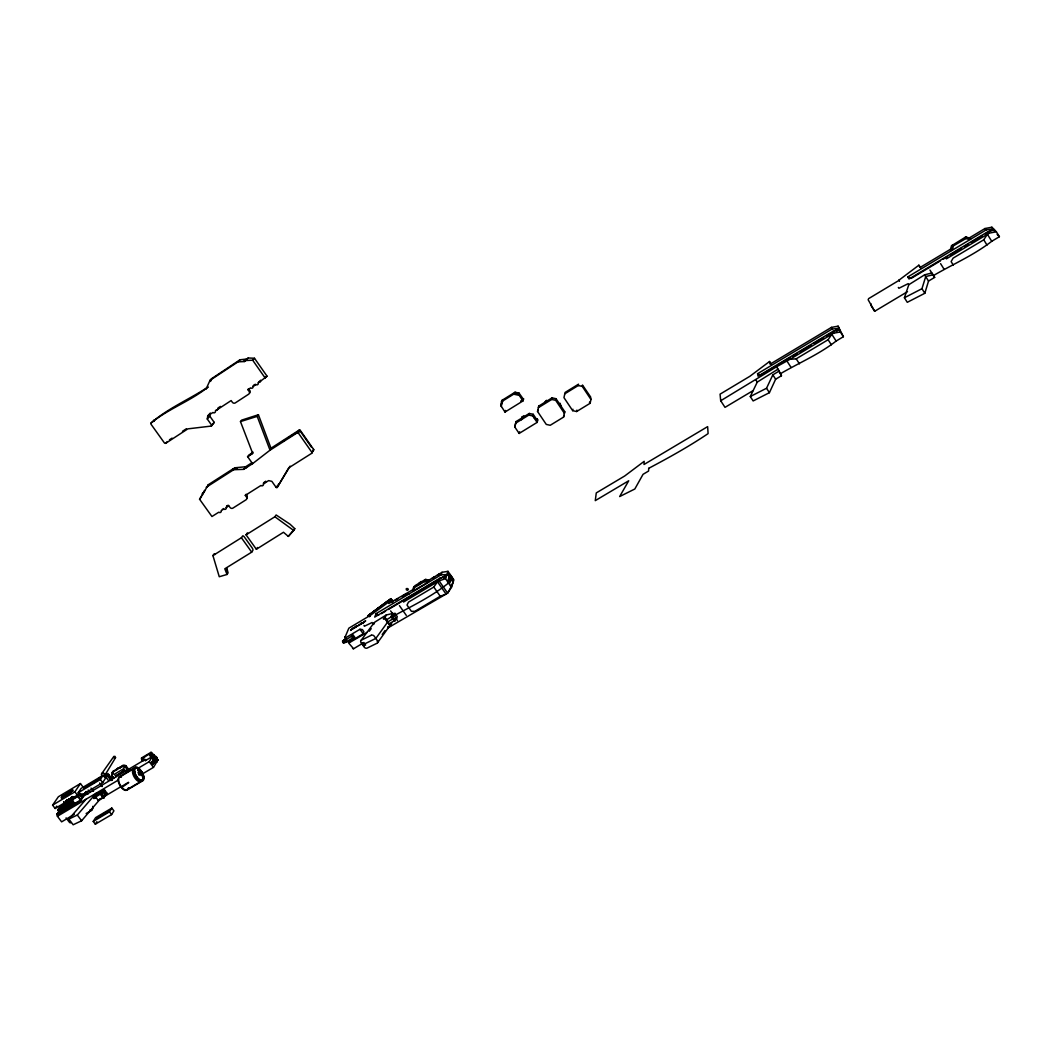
<?xml version="1.0" encoding="UTF-8"?>
<svg xmlns="http://www.w3.org/2000/svg" width="1052" height="1052" viewBox="0 0 1052 1052"><rect width="100%" height="100%" fill="white"/><g stroke="black" fill="none" stroke-linecap="round" stroke-linejoin="round"><path stroke-width="1.5" d="M58.057 814.051L58.662 813.577L57.886 812.723M120.638 767.395L119.796 767.408M123.202 769.577L123.255 770.616L124.136 770.051M123.097 769.933L124.136 769.919L122.939 770.064M125.214 766.408C121.874 764.567 126.727 765.58 125.622 765.764M448.98 581.611L448.573 581.177M155.88 756.861L154.249 755.165C151.712 755.56 154.828 757.269 153.605 755.152L153.158 755.757M149.726 754.021L149.936 754.836M388.977 600.889L389.924 601.639M150.988 754.521L151.212 755.178M449.046 580.98L448.98 580.796M70.773 802.268L69.577 804.767L70.168 806.082L71.878 805.214L71.299 803.886C69.274 802.965 69.669 806.989 71.549 805.569M71.536 805.727L70.971 804.399L69.932 804.399L61.2 809.632L62.068 810.776L63.62 810.461L61.476 809.698L66.657 806.608L67.328 807.489L66.5 808.515M151.041 423.009C168.583 408.636 190.714 401.075 208.165 386.926C189.426 399.365 168.123 408.11 151.041 423.009L150.896 424.048L164.546 443.129L165.624 443.365L187.848 428.861L211.373 426.06L214.227 422.391L209.821 416.184L210.308 413.041L207.77 415.842L207.27 419.012L211.702 425.245L211.373 426.06M113.682 778.086L111.801 775.574L112.432 772.194M112.498 774.496L112.959 771.379L122.926 765.422L126.332 766.237L129.159 770.025M104.621 813.288L103.569 814.024L104.608 813.235M123.755 766.303L123.899 765.356M125.819 766.79L125.964 765.843M363.729 622.14L362.743 622.968L363.847 622.363M590.961 399.471L590.593 396.933L582.492 385.045L582.243 386.386L590.961 399.471L590.106 403.297L576.654 411.516L572.683 410.661L563.964 397.643L565.095 392.449L578.508 384.19L578.245 385.532L564.793 393.816M590.106 403.297L590.33 401.903L589.396 402.285M871.003 303.818L870.793 305.119L874.672 311.287L907.508 291.654M358.061 625.585C357.562 626.611 357.246 625.953 357.22 626.019M140.363 772.733L138.982 771.05L139.614 771.944M202.181 495.466L204.759 490.35L199.564 499.227L211.952 516.519L218.79 512.192A1.565 1.447 34.5 0 0 221.17 510.68L223.826 509.01A1.565 1.447 34.5 0 0 226.206 507.485L228.849 505.815L230.007 507.432A2.157 1.999 34.2 0 0 232.952 508.09L245.984 499.832A2.17 1.999 34 0 0 246.457 497.004L245.3 495.387L260.975 485.459A1.578 1.473 33.8 0 0 263.394 483.92L268.602 480.619L271.85 481.343L276.203 487.51L277.123 487.523L288.787 467.824L311.668 453.333L313.68 449.493L300.254 430.334L299.176 430.097L271.889 447.652M313.496 450.545L313.68 449.493L311.668 453.333M345.043 636.71L344.859 637.67L348.843 628.189L370.659 615.157L390.121 600.981L389.385 601.665M576.654 411.516L576.917 410.109M345.621 641.799C343.189 639.498 341.229 643.377 344.385 642.312M572.683 410.661L572.959 409.254M344.675 641.141L343.36 642.562L342.781 641.904M344.911 642.404L343.373 640.458M343.767 643.035L342.952 640.878L344.688 640.484L344.28 639.918M343.715 642.259C341.795 638.682 342.715 644.915 344.017 642.088M345.293 642.141C341.861 643.785 346.2 638.222 342.742 641.786M344.254 640.786L345.516 642.049M342.452 640.997L343.136 641.851M343.294 640.55L343.439 641.667M342.755 641.615L342.755 640.826M412.713 591.185L414.896 585.727L425.218 579.56L429.387 580.06L427.888 582.335L412.713 591.185L413.909 586.529M413.489 590.935L414.12 587.766L424.482 581.572L425.994 579.297M522.279 399.168L523.607 398.708L522.976 400.93L504.999 412.055L500.699 405.375L501.896 400.417L515.072 392.212L519.017 393.067L523.449 399.339L520.687 401.049M501.265 406.519L502.369 401.193L513.678 394.171L515.072 392.212M502.08 403.6L502.922 399.615M534.311 418.117L537.848 419.59L537.112 422.404L519.149 433.437L514.783 426.994L516.085 421.576L529.261 413.449L533.206 414.304L537.546 420.747M516.085 421.576L514.783 426.994M538.795 406.059L538.374 407.676L551.695 399.458L555.666 400.312L564.385 413.318L564.74 411.687L556.035 398.721L552.09 397.866L538.795 406.059L537.546 411.477L546.264 424.416L550.222 425.284L563.556 417.118L563.898 415.474M521.555 419.748L522.16 416.881L523.843 415.842L523.515 417M563.556 417.118L564.74 411.687M560.953 406.046L560.085 403.258L559.835 404.376M62.384 796.285L63.751 795.115L62.476 796.14M150.423 755.389L150.857 756.059L153.671 754.376L149.226 761.661L137.93 768.381M555.666 400.312L556.035 398.721M551.695 399.458L552.09 397.866M546.29 401.443L546.567 400.325L544.581 402.495M536.993 419.932L537.296 418.762M537.546 411.477L537.98 409.846M537.112 422.404L532.759 415.935L533.206 414.304M515.585 423.22L528.814 415.08L529.261 413.449M950.403 249.745L951.534 245.76L964.921 237.476L966.117 236.989L970.943 238.633L964.921 237.476M951.284 249.166L952.468 244.971M951.074 250.573L952.192 246.576L965.881 238.567L966.814 237.791L966.117 236.989M952.192 250.297L953.375 246.089M58.254 813.88C60.043 813.117 57.321 811.316 60.319 810.816C61.779 811.237 60.043 813.735 60.28 811.789C53.81 818.154 63.107 805.398 68.012 804.399L66.697 806.358L67.565 807.502L68.38 806.292L68.84 806.91M519.149 433.437L519.635 431.754M354.261 627.807L353.656 627.978M521.831 418.038L522.16 416.881M104.74 775.495L115.536 757.664L114.984 756.362L113.787 756.533L101.781 773.562M904.418 297.755L921.96 288.695L925.721 276.531L933.032 274.782L931.77 272.994L924.577 274.848L908.797 284.711L904.418 297.755L907.271 302.318L924.826 293.284L928.535 281.055L934.649 277.399L929.942 270.048M74.179 804.412L73.311 805.201L74.797 804.32M74.311 803.873L74.85 803.399L73.982 804.188M522.976 400.93L519.228 395.368L519.017 393.067M363.19 633.791L363.874 631.66L362.375 629.556L359.981 629.267L352.315 633.83L355.523 638.34L363.19 633.791L359.981 629.267M387.583 628.11L447.652 593.144L451.492 587.305L453.899 579.849L447.981 571.341L442.024 572.301L428.046 580.651M62.975 806.397L72.562 800.23M450.453 577.075L448.507 582.992C432.346 596.129 413.515 605.294 395.315 615.039M504.999 412.055L505.539 410.438M88.973 784.779C93.378 782.136 85.199 786.87 87.868 785.949L89.262 784.476L88.986 785.279M403.521 602.046L439.078 580.849L445.509 578.692L447.981 571.341M361.901 623.323L361.178 623.652M501.896 400.417L501.488 401.575L502.369 401.193M500.699 405.375L501.094 404.205M443.497 578.008L446.298 576.351L440.012 578.14L439.078 580.849L447.652 593.144L452.268 584.925M440.012 578.14L374.709 617.103L376.182 613.579L441.169 574.773L442.024 572.301M156.367 762.029L154.342 759.623L153.382 760.096L152.382 757.65C156.077 757.006 149.437 755.31 154.079 759.57M143.269 760.123C142.178 761.53 140.731 757.111 142.612 758.505M420.826 582.177L421.076 581.493M419.275 583.11L419.524 582.427M70.392 791.393L68.853 792.59L71.141 790.552M390.634 610.923L392.449 613.5L391.226 616.63L394.447 621.206L396.223 617.826M396.538 618.694L397.301 616.696L394.947 613.355L393.251 614.368L392.462 616.354L394.829 619.707L396.538 618.694L394.171 615.341L394.947 613.355M394.447 621.206L395.605 617.708M389.279 624.06A2.288 1.841 36.5 0 1 388.845 626.729L390.673 625.585L391.712 622.915M391.226 616.63L393.014 613.277L392.396 613.645M386.268 619.786A2.288 1.841 36.7 0 0 383.27 618.813L385.098 617.682L386.163 615.039L392.449 613.5M210.518 381.468L211.676 378.628L240.001 359.784L246.668 359.034L244.301 361.559L238.041 361.835L210.058 380.298L205.995 389.187M103.438 814.379L105.805 812.538L104.621 813.735M207.297 487.037L208.283 484.722L233.15 468.797L235.201 467.759L245.655 466.746L251.98 462.709M355.826 626.782C358.127 624.138 355.392 628.228 356.168 626.413M354.248 627.834L353.025 628.859L353.656 627.781M354.55 627.347L354.314 628.202M354.905 627.242L355.984 626.361M346.055 639.761L351.302 636.368L352.617 638.038L347.305 641.299L346.082 639.445M344.504 640.865L343.873 640.339L345.372 642.47L345.819 641.444A6.062 5.536 24.1 0 1 346.41 641.168M781.452 375.748L778.112 369.081L757.269 382.1L750.286 396.538L753.14 400.943L769.407 392.685L775.64 379.207L781.452 375.748L776.6 366.74L720.699 400.759L725.012 407.361L753.061 390.621M208.283 484.722L203.772 492.546L202.221 493.546M750.286 396.538L766.54 388.254L772.826 374.854L778.638 371.382M103.806 813.827L105.437 813.262M58.018 813.472L58.925 812.88L57.452 813.761M70.103 791.604L69.274 792.103M64.974 795.917L64.146 796.417M249.837 392.883L250.205 391.173L248.693 388.714L247.904 389.635L249.074 391.305A2.209 2.065 39.4 0 1 248.588 394.237L235.306 402.89A2.196 2.065 39.5 0 1 232.321 402.232L231.151 400.575L215.384 410.872A1.591 1.486 39.7 0 1 212.964 412.45L207.77 415.842M247.207 498.359L247.246 495.913L246.089 494.295L245.3 495.387M271.153 448.665L258.411 414.738L241.671 420.129L240.461 421.589L252.677 453.346L247.575 456.621L252.572 463.682L270.022 450.19L297.269 432.78L299.176 430.097L300.254 430.334L298.36 433.016L297.269 432.78M386.163 615.039L374.722 622.179L373.67 624.454M66.237 795.509L66.684 794.865M277.123 487.523L290.063 466.154M142.165 774.075L153.474 767.368L157.879 760.044L156.196 757.769C159.838 761.687 154.841 760.649 157.695 759.794L156.695 757.361C156.985 761.359 157.116 754.889 156.025 757.782M153.092 763.542L154.223 762.871C155.617 759.702 154.263 760.464 153.763 762.437L153.092 763.542L151.817 761.832L153.618 760.057L154.894 761.766M155.972 756.388L154.184 758.203L155.67 760.202L156.446 758.9M156.919 761.687L156.472 762.292C155.288 760.32 158.326 761.793 155.827 762.292L154.065 760.596M293.692 530.471L294.784 528.669L290.05 524.212L276.124 514.967L274.888 516.769L246.063 534.837L256.359 549.262L283.475 532.259L288.314 536.402L293.692 530.471L274.888 516.769M152.645 764.646L153.579 763.252L152.303 761.543C149.686 762.963 154.854 766.527 151.514 762.845M288.314 536.402L294.784 528.669M151.37 762.937L153.618 760.057M153.382 760.096L154.249 761.161M154.184 758.203L155.394 756.664M152.303 756.69L153.605 755.152M143.111 774.009L138.667 768.039A7.68 3.695 60.7 0 0 134.235 771.681A7.68 3.695 60.7 0 0 141.086 780.873A7.68 3.695 60.7 0 0 143.111 774.009L138.667 768.039M150.686 756.309L150.094 755.402M151.396 755.165L150.909 754.613M138.535 774.864L139.548 773.207M111.591 814.616L113.905 810.868L111.814 808.081L95.614 817.641L93.234 821.415L95.324 824.189L111.591 814.616L109.487 811.828L111.814 808.081M118.639 779.348A7.298 3.577 60.7 0 0 121.282 786.686L128.449 782.32M127.318 789.408A7.298 3.577 60.7 0 1 121.861 787.409L128.686 782.596M106.988 775.561L106.239 776.442M105.779 813.064L106.594 812.591M106.081 812.88L106.87 811.842M106.291 812.762L107.988 811.697M102.386 814.577L103.241 813.985M98.586 817.378L96.705 817.917M99.006 816.799L99.559 816.562M95.324 824.189L96.915 821.678M97.257 817.588L96.692 818.495L97.468 817.47M128.489 771.09L125.661 767.303L126.332 766.237M103.53 798.073L106.331 794.207L103.162 789.973L100.334 793.826L103.53 798.073L107.067 793.313L104.74 790.21L103.201 791.117L101.689 793.471L104.03 796.574M122.926 765.422L122.242 766.487L125.661 767.303M102.715 790.762L97.704 793.734L95.64 796.929L98.401 800.598L103.425 797.626L107.067 793.313M101.689 793.471L104.74 790.21M95.64 796.929L100.663 793.944L103.162 789.973M86.132 813.538L91.682 810.25L92.984 808.225A1.788 0.92 61 0 0 92.734 806.371M112.959 771.379L112.275 772.444L122.413 766.237L125.819 767.039L128.66 770.84M256.359 549.262L257.503 547.487M111.801 775.574L113.853 777.822M113.287 773.404C113.103 775.035 111.459 772.234 113.103 772.484M93.786 798.284C101.439 793.905 89.21 802.742 95.535 795.588L97.968 794.549M227.022 574.471L224.799 568.79L251.704 552.155L252.861 550.38A2.328 0.868 58.1 0 0 252.033 547.724L244.458 537.112A2.328 0.868 57.9 0 0 242.591 536.007L241.408 537.743L212.925 555.587L219.263 576.733L227.022 574.471L228.087 572.853L226.719 567.738M81.99 793.655L80.544 795.825L102.688 782.622L105.463 778.335L103.149 775.245L81.109 788.421L78.216 792.735L81.543 796.956M78.216 792.735L100.361 779.519L103.149 775.245M96.126 781.136C88.828 786.094 97.165 779.742 94.088 781.715M389.266 626.519L390.108 625.23L385.098 617.682M94.549 782.083L96.692 780.111L95.18 781.61M95.548 780.86L96.389 780.216L95.561 780.86M82.595 796.285L84.055 793.997M85.199 792.998L79.834 800.927L56.782 814.59L57.755 813.656M73.85 797.245L72.049 799.928L74.666 803.412L80.675 800.243L82.451 797.561L79.623 793.8L55.138 808.488L52.6 805.135L58.36 796.772L80.439 783.556L82.95 786.896M82.687 796.403L83.897 794.221M84.528 793.524L86.067 791.709M92.484 782.557L90.051 784.766M85.922 787.238L84.699 787.961L85.541 786.699M86.474 786.528L87.171 786.199M953.336 265.183L951.113 261.593L953.112 258.135L983.751 239.79L987.407 234.267L991.72 241.302C973.823 255.215 952.836 264.223 933.387 275.598L934.649 277.399M72.049 799.928L77.835 796.482L79.623 793.8M83.647 787.83L85.33 786.83M69.235 804.372L70.655 806.24L73.982 802.992L72.575 801.111L70.642 802.255M84.528 787.396L83.792 788.5M79.965 794.852L78.598 796.89L80.596 799.454M69.34 806.161L68.248 807.804L67.775 807.186L63.528 810.29M69.222 804.977L72.575 801.111M80.583 790.46L77.414 795.207L74.863 791.827L80.439 783.556M70.655 806.24L71.168 805.49M69.419 798.639L70.523 800.309L69.248 798.757M69.577 804.767L70.944 801.69L67.683 805.898L68.945 807.292L68.38 805.174M71.733 799.586L70.8 797.824M70.839 797.613L72.259 798.955M68.038 806.082L68.682 805.779M68.012 805.622L70.944 801.69M73.114 798.757L71.786 796.982M73.403 798.337L72.22 796.785M72.877 796.574L73.811 798.35L72.299 796.68M65.789 800.809L67.065 802.374L65.711 800.927M64.251 806.752L63.212 808.317L70.497 802.821M67.578 802.058L66.657 800.296M62.068 810.776L62.896 809.567L63.357 810.172M67.341 799.888L68.275 801.65L67.091 800.099M63.856 809.435L62.752 811.079L62.292 810.461M68.959 801.243L67.788 799.691M70.011 800.296L68.84 798.744M113.787 756.533L113.971 757.874L115.536 757.664M56.821 814.498L63.002 805.385M64.606 805.004L63.764 804.425L64.33 803.596L67.078 801.953M246.063 534.837L247.233 533.101A2.341 0.855 57.9 0 1 247.746 532.983M58.149 809.922L59.701 811.131L58.965 811.579L57.702 810.185L60.99 805.977L62.055 807.647L57.084 814.984L80.136 801.322L86.08 792.117M64.317 805.148L64.33 803.596M63.712 802.045L64.987 803.61L63.896 801.94M58.767 813.788L59.214 813.275L57.097 814.287M60.148 811.749L57.992 812.762M74.337 814.301L61.621 821.849L57.4 816.273L59.964 812.473M776.6 366.74L789.947 359.324L796.193 358.824L828.121 339.73L831.803 334.273L836.116 341.058C819.206 354.261 799.323 362.73 780.913 373.434M57.899 809.593L59.964 807.555M58.057 810.369L58.702 810.079M60.99 805.977L57.702 810.185M130.001 769.512L130.75 769.499M68.919 791.906L67.446 793.537M276.203 487.51L277.649 485.393M62.818 795.641L61.779 796.929L63.462 795.181M64.198 794.733L63.344 795.996L63.988 795.049M55.138 808.488L56.782 806.095M65 794.839L66.96 793.116M433.805 587.042L437.487 581.795L446.061 594.091L440.236 596.26L414.922 611.291L411.411 611.33L407.006 605.045L408.492 602.112L433.805 587.042L440.236 596.26M263.394 483.92L264.88 481.829M212.925 555.587L214.306 553.694L215.121 554.483M414.001 588.397L413.949 589.265M377.51 642.811L389.411 626.269M382.218 634.487L385.058 630.556M362.309 643.18L364.045 645.626M360.941 640.537L374.052 622.797M369.278 631.239L371.198 628.623M226.206 507.485L227.811 505.315M206.231 487.273L233.689 469.705L243.669 469.363L245.655 466.746L246.576 467.772M233.689 469.705L235.201 467.759M199.564 499.227L201.537 496.741M240.461 421.589L257.214 416.368L258.411 414.738M71.155 802.124L69.748 803.61M450.453 586.017L452.833 583.163M437.369 575.089L439.775 573.642M432.293 578.113L434.7 576.68M395.407 600.166L397.774 598.746M247.904 389.635L250.613 387.859A1.604 1.512 39.6 0 0 253.059 386.255L255.781 384.48A1.604 1.512 39.6 0 0 258.24 382.875L267.063 376.221L254.492 358.259L248.272 357.982L243.946 360.823M86.093 799.204L68.853 819.087L73.153 824.781L81.622 820.757L100.361 798.862M258.24 382.875L259.765 381.113M68.853 819.087L77.296 815.037L96.14 793.234M253.059 386.255L254.597 384.48M73.377 805.004L74.495 803.925M343.452 641.207L344.201 639.997L344.583 640.734M63.843 805.24L61.871 807.108L63.238 805.832M64.724 805.201L63.159 806.397M58.859 813.078L58.057 813.669M211.702 425.245L214.227 422.391M207.27 419.012L209.821 416.184M244.301 361.559L245.905 360.507L252.69 360.218L254.492 358.259M68.853 793.445L68.341 794.181L69.603 793.05M245.905 360.507L248.272 357.982M165.624 443.365L167.321 441.564M238.041 361.835L240.001 359.784M210.058 380.298L211.676 378.628M93.47 782.057C88.144 786.778 98.441 777.967 93.602 782.557M155.183 757.322L156.156 759.32L156.209 758.045M369.817 616.393L368.884 616.248M389.187 600.837L390.055 600.85M106.265 775.6L106.489 776.547M73.811 803.899L73.022 804.806L74.376 804.267M63.041 805.49L71.825 800.059M63.33 805.871L64.501 804.622L63.212 805.201M58.557 813.406L57.387 814.669L58.859 813.801M361.23 623.534L362.217 622.955L361.993 623.612M364.689 621.469L365.702 620.904L364.636 621.587M67.315 793.116L67.88 792.708L67.223 793.261M71.983 790.683L71.01 791.354L72.443 790.013M70.589 792.406L71.483 791.88L70.497 792.537M67.446 794.273L68.367 793.773L66.907 795.088M413.278 589.685L414.251 588.896M66.039 795.562L65.145 796.101L66.407 795.036M363.834 622.363L362.756 622.863M427.086 580.165L428.151 580.139M70.076 791.827L69.13 792.34L70.274 791.577M66.131 795.43L65.448 795.877L66.315 795.167M67.354 794.418L68.038 793.971L67.144 794.891M71.865 790.788L72.351 790.144M771.234 364.137L769.538 361.507L749.839 376.314L720.068 394.158L720.699 400.759M899 280.161L899.434 280.845L899 280.161L918.869 265.196L920.329 267.339L951.232 248.785M390.936 598.654L367.858 615.814L390.936 598.654L392.883 601.297M390.857 600.495L391.607 599.929L393.106 600.823L392.357 601.376L390.857 600.495L392.738 603.177M104.227 776.455L107.975 773.536L112.485 779.65M111.012 780.584L108.198 776.81L108.527 774.798L112.275 779.808M108.198 776.81L108.527 774.798M248.614 455.266L253.072 452.163M169.464 439.815L172.068 438.119M182.483 431.307L186.388 428.756M217.882 408.097L220.46 406.414M247.575 456.621L252.677 453.346M355.826 626.545L355.037 627.755M281.476 442.221L285.394 439.71M288.011 438.04L298.466 431.359M243.669 469.363L252.572 463.682M968.09 238.659L984.948 228.534L991.878 227.219L996.375 231.782L999.4 236.713L991.72 241.302M868.479 298.715L899.105 280.319M994.521 229.901L987.946 231.65L909.033 278.99L907.744 276.952L986.211 229.849L993.601 228.968L985.224 233.991M940.527 260.804L911.19 278.399L907.744 276.952M943.315 259.121L947.51 256.609M950.298 254.939L961.475 248.233M964.263 246.562L968.458 244.051M971.259 242.368L982.423 235.674M836.116 341.058L843.388 336.706L838.102 326.173L831.448 327.382L770.103 364.163L769.538 361.507M946.313 258.897L989.34 233.11L996.375 231.782M836.629 331.248L839.43 329.565L832.934 331.341L758.032 376.182L757.585 373.697L832.079 329.052L838.97 328.382L833.381 331.735M769.117 370.199L760.727 375.222L757.585 373.697M771.905 368.529L776.1 366.017M778.888 364.347L790.065 357.654M792.866 355.984L797.061 353.472M799.849 351.802L811.026 345.109M813.827 343.439L823.598 337.587M826.399 335.917L830.593 333.405M789.947 359.324L833.631 333.182L840.377 331.959L843.388 336.706M72.719 789.605L72.101 790.762M68.722 792.209L68.078 793.155M61.2 797.745L62.029 797.245L61.437 797.889M72.22 791.143L73.048 790.644L72.483 791.288M70.405 792.458L70.024 793.247M417.368 585.359L421.55 582.847M414.08 589.002L388.819 603.48L389.713 600.6L389.385 601.705M52.6 805.135L74.863 791.827M90.63 783.661L92.129 782.767M92.379 782.701L93.812 781.754M97.284 779.69L98.796 778.782L96.731 780.781M358.929 624.612L358.732 625.559M355.352 627.058L356.115 626.519M364.439 621.548L364.387 622.179M72.009 797.1L73.298 798.652M381.416 613.658L385.597 611.159M388.385 609.502L438.526 579.586M441.314 577.929L446.876 574.602L441.169 574.773M73.942 797.85L70.116 800.296M68.525 801.44L67.17 799.993M69.721 800.717L68.735 799.06M71.983 799.375L70.734 797.929M63.764 804.425L74.771 797.863M141.665 757.887L150.936 752.364M60.293 806.7L61.897 807.883M60.411 806.897L61.24 806.319M142.848 757.992L149.897 753.732M58.425 809.448L59.859 810.895M62.055 807.647L61.318 808.081L60.253 806.424M70.366 802.61L71.707 801.795L71.299 802.676L73.088 804.333M71.023 802.61L70.208 802.124M342.952 640.878L343.991 642.956M82.161 796.969L143.861 760.228M343.925 641.733L344.583 641.483M343.754 642.115L344.517 641.838M343.149 641.628L344.267 642.049L344.07 641.076M145.492 760.583L151.685 756.888A1.815 0.855 60.4 0 0 151.001 754.166A1.815 0.855 60.4 0 0 149.7 754.876A1.815 0.855 60.4 0 0 151.685 756.888M119.349 776.823L135.274 767.342M133.617 768.749L119.81 776.968A7.298 3.577 60.7 0 1 121.269 776.797M152.382 757.65L153.132 757.453M392.462 616.354L394.171 615.341M57.4 816.273L118.153 780.15M367.201 632.305L348.699 643.088L353.577 648.729L363.085 643.088M392.83 618.918L387.767 621.929L375.84 638.419L362.624 644.902M155.67 760.202L154.618 757.953M156.932 759.991L157.695 759.794M100.334 793.826L104.082 797.745M264.933 377.484L267.063 376.221M157.011 760.951L157.576 760.609M388.688 624.073L394.29 620.746L391.489 616.788L385.9 620.115L387.754 622.758M97.862 800.362L120.967 786.646M127.713 788.829L129.409 787.83L127.634 789.013M128.331 788.868L140.797 781.504M126.845 790.183L142.809 780.729M108.487 810.882L106.883 812.486M101.834 815.458L102.741 814.787M93.234 821.415L109.487 811.828M369.081 615.604L369.975 615.801M362.164 643.364L363.887 642.522L365.623 644.981L363.913 645.823M407.584 590.317C410.267 588.568 404.691 587.358 406.506 590.067M113.169 771.839L113.156 773.036M123.137 769.762L123.978 770.182M66.802 793.326L65.119 794.799M428.611 580.323L429.387 580.06M413.344 588.015L414.12 587.766M352.552 648.492L353.577 648.729M233.15 468.797L237.081 468.324M383.691 618.602L385.427 618.602M278.359 484.341L279.267 484.341M369.344 615.486L369.909 615.841M369.568 616.682L368.844 616.117M965.881 238.567L970.233 239.461M143.769 759.952L142.533 758.505L143.453 758.005M578.245 385.532L582.243 386.386M514.704 393.369L518.649 394.224M513.678 394.171L519.228 395.368M528.814 415.08L532.759 415.935M81.477 797.929L81.648 796.798L82.095 797.39M425.218 579.56L427.48 580.06M425.455 580.77L428.861 581.546M424.482 581.572L427.888 582.335M140.6 773.259L140.889 774.272L140.613 773.391M343.491 640.444L344.372 641.312M59.701 811.842L60.24 812.565M387.82 600.981L369.831 614.355M141.625 774.995L141.192 773.904L141.573 775.114M380.89 606.307L372.947 612.225M138.43 770.169L138.233 770.498M376.182 613.579L378.641 615.315M154.105 760.78L154.315 762.043L154.355 761.122M139.837 771.997L140.087 773.194M997.125 234.399L999.4 236.713M984.948 228.534L986.211 229.849M987.946 231.65L989.34 233.11M448.231 583.373L447.613 582.308M951.534 245.76L952.192 246.576M343.097 641.352L344.32 640.629L343.452 641.444M69.011 798.639L70.339 800.414M71.168 803.215L72.588 805.096M77.296 815.037L81.622 820.757M68.433 805.451L69.682 806.845M63.646 802.163L64.816 803.715M66.079 817.891L69.235 822.059A1.788 0.934 61.1 0 0 70.852 822.585M86.251 791.472L88.079 793.997M81.556 794.904L82.871 796.653M80.412 794.155L82.385 796.758M80.531 799.744L80.097 799.152L80.899 798.994M77.835 796.482L80.675 800.243M72.706 796.68L73.982 798.244M71.247 797.626L72.417 799.178M100.361 779.519L102.688 782.622M99.611 783.161L101.991 786.344M99.677 783.411L102.057 786.58M103.227 792.551L105.568 795.667M100.663 793.944L103.425 797.626M91.826 788.934L93.418 791.051M91.077 788.119L93.47 791.288M88.184 790.039L89.972 792.432M116.167 776.652L114.392 774.272L123.807 768.644L126.49 772.234M108.935 776.271L111.749 780.045M107.791 775.337L111.551 780.347M108.487 780.584L104.832 775.508M137.904 770.656L138.391 769.854L138.299 770.643M137.983 772.602L140.113 775.456M152.948 761.161L154.223 762.871M152.159 761.635L153.434 763.344M149.226 761.661L153.474 767.368M241.408 537.743L251.704 552.155M373.368 624.336L372.092 622.521L364.36 626.256L364.031 625.388M395.657 618.063L397.472 620.641M391.844 616.262L395.065 620.825M399.458 605.663L406.296 615.394M252.69 360.218L265.314 378.247M300.675 431.793L311.405 447.126M298.36 433.016L311.852 452.281M445.509 578.692L451.492 587.305M924.577 274.848L928.535 281.055M898.342 287.433L898.908 288.274L908.152 283.672L908.797 284.711M766.54 388.254L769.407 392.685M755.77 379.772L757.269 382.1M772.826 374.854L775.64 379.207M796.193 358.824L799.428 363.86M786.725 360.691L791.038 367.385M344.412 641.26L344.267 642.049L343.649 640.984M448.862 581.887L448.113 579.56L450.493 581.098L448.783 578.429L450.164 582.742L448.27 581.638L448.98 583.084L448.81 582.072M828.121 339.73L831.369 344.806M868.097 299.662L874.672 311.287M921.96 288.695L924.826 293.284M918.869 265.196L920.566 267.918M940.606 263.657L944.052 269.22M983.751 239.79L986.986 245.063M991.878 227.219L994.114 230.875M150.857 755.073L150.778 755.823M970.233 237.831L970.707 238.672M153.71 755.415L154.355 755.428M838.102 326.173L840.377 331.959M257.214 416.368L270.022 450.19M831.448 327.382L832.079 329.052M832.934 331.341L833.631 333.182M391.331 616.34L391.673 617.274M226.548 568.935L227.232 571.499M260.528 380.232A1.604 1.499 39.7 0 1 259.226 382.231M255.452 384.401A1.604 1.499 39.7 0 1 253.677 385.558M217.974 408.886A1.591 1.486 39.8 0 1 216.212 410.03M228.586 505.354A1.565 1.433 34.5 0 1 226.588 505.959M223.576 508.537A1.565 1.433 34.6 0 1 222.353 509.313M265.367 482.224A1.565 1.46 33.8 0 1 263.552 482.526M265.709 481.158A1.565 1.46 33.8 0 1 265.577 481.908M449.046 579.363A4.011 1.157 59.3 0 1 448.481 578.482M345.372 642.47A6.075 5.549 24.1 0 1 349.277 641.851L354.471 638.761L351.368 634.395L346.174 637.486A6.075 5.562 24.8 0 1 343.978 640.51L344.425 639.498A6.075 5.549 24.8 0 0 345.621 638.433M387.899 626.624A1.907 1.525 36.7 0 1 387.662 626.939M377.471 641.049A1.933 1.539 36.7 0 1 377.234 641.365M402.508 596.734A7.548 6.969 21.7 0 1 406.282 594.117M408.189 593.828A7.548 6.969 21.7 0 1 409.175 593.867M402.403 596.997A7.548 6.983 21.7 0 1 406.177 594.393M402.903 596.734A7.167 6.628 21.7 0 1 406.493 594.248M402.824 596.931A7.167 6.628 21.7 0 1 403.376 596.26M404.034 595.669A7.167 6.628 21.7 0 1 404.757 595.169M405.559 594.761A7.167 6.628 21.7 0 1 406.414 594.459M419.932 583.387A1.894 1.762 21.2 0 1 421.339 583.176M141.205 781.176A7.311 3.524 60.7 0 1 140.192 781.189M139.035 780.742A7.311 3.524 60.7 0 1 133.407 769.959M133.565 769.38A7.311 3.524 60.7 0 1 135.392 768.026M140.626 772.089A7.311 3.524 60.7 0 1 141.113 772.891M142.493 776.31A7.311 3.524 60.7 0 1 141.639 780.992M127.555 789.473A7.653 3.761 60.7 0 1 119.349 784.463A7.653 3.761 60.7 0 1 121.493 776.81M127.976 788.356A7.653 3.761 60.7 0 1 127.805 788.961M121.506 786.857A1.828 0.894 60.8 0 1 121.204 786.515M118.718 778.69A7.298 3.577 60.7 0 1 119.113 777.638M141.165 781.215A7.311 3.524 60.7 0 1 135.734 779.177A7.311 3.524 60.7 0 1 132.486 771.116M132.552 770.458A7.311 3.524 60.7 0 1 134.051 768.578M141.836 779.769A7.311 3.524 60.7 0 1 141.455 780.834M134.538 774.64A6.588 3.169 60.7 0 1 134.248 773.864M142.493 774.259A7.311 3.524 60.7 0 1 141.297 780.9M140.758 780.847A7.311 3.524 60.7 0 1 134.906 774.745A7.311 3.524 60.7 0 1 135.037 767.907M137.049 767.907A7.311 3.524 60.7 0 1 140.074 770.261M140.652 770.971A7.311 3.524 60.7 0 1 142.112 773.404M140.113 780.36A6.956 3.34 60.7 0 1 139.548 780.097M138.377 779.282A6.956 3.34 60.7 0 1 134.38 772.668M134.866 768.486A6.956 3.34 60.7 0 1 135.208 768.223M137.128 768.223A6.956 3.34 60.7 0 1 137.694 768.499M138.272 768.854A6.956 3.34 60.7 0 1 138.864 769.314M139.443 769.854A6.956 3.34 60.7 0 1 140.008 770.458M140.547 771.142A6.956 3.34 60.7 0 1 141.941 773.444M142.599 775.087A6.956 3.34 60.7 0 1 141.625 780.505M91.682 810.25A1.802 0.92 61 0 1 90.091 809.711M145.702 759.439A1.815 0.855 60.4 0 1 144.9 760.53A1.815 0.855 60.4 0 1 143.453 758.308A1.815 0.855 60.4 0 1 144.505 757.598M101.557 775.127A1.788 1.552 30.7 0 1 102.491 773.141A1.788 1.552 30.7 0 1 104.753 774.272A1.788 1.552 30.7 0 1 103.806 776.258M98.441 778.861A1.788 1.565 30.7 0 1 100.4 777.691M143.506 760.044A1.631 0.776 60.4 0 1 142.454 760.504A1.631 0.776 60.4 0 1 141.415 758.361A1.631 0.776 60.4 0 1 142.651 758.282M117.061 769.538A1.788 1.565 30.4 0 1 119.849 768.368M139.022 771.405L139.469 772.102L139.035 771.34M359.495 624.849L360.691 623.823L359.547 624.717M648.703 468.324L648.584 471.033L643.048 474.32L634.816 489.009L619.654 496.557L628.715 480.777L595.274 500.634L596.274 492.915L624.678 476.004L644.166 461.341L644.008 464.497L707.641 426.625L708.101 433.608C689.06 446.456 668.967 457.607 648.703 468.324M69.984 804.951L71.049 805.714L69.984 804.951M153.671 420.392L153.513 421.431L154.342 420.826L153.671 420.392M62.844 797.1L64.014 796.272L61.713 798.218L62.844 797.1M100.085 815.852L99.861 816.615L100.966 815.432C100.374 817.351 103.359 812.775 100.992 815.852L101.189 815.195L100.085 815.852M137.773 769.288L137.957 770.156L137.799 769.262M449.52 581.177L449.086 580.454L449.52 581.177M361.112 623.297L360.626 624.428L361.112 623.297M142.046 774.745L141.81 775.508L142.046 774.745M140.771 772.615L140.389 773.601L140.771 772.615M104.99 812.972L105.555 812.604L104.99 812.972M123.308 771.142L116.351 775.6L123.308 771.142M67.381 792.8L66.473 794.115L67.381 792.8M67.249 794.339L66.368 795.641L67.249 794.339M352.972 628.202L350.605 630.411L352.972 628.202M371.264 635.263L361.507 640.076A2.314 1.841 37.1 0 0 361.099 642.759L364.15 647.059A2.314 1.841 36.9 0 0 367.174 648.058L376.945 643.285A2.328 1.854 36.7 0 0 377.366 640.576L374.302 636.263A2.328 1.854 36.9 0 0 371.264 635.263M448.796 576.22A3.629 1.039 59.3 0 0 452.347 580.48A3.629 1.039 59.3 0 0 450.401 575.365A3.629 1.039 59.3 0 0 448.796 576.22M448.612 576.088A4.011 1.157 59.3 0 0 452.544 580.809A4.011 1.157 59.3 0 0 450.374 575.155A4.011 1.157 59.3 0 0 448.612 576.088M134.419 771.55A7.311 3.524 60.7 0 0 142.204 780.584A7.311 3.524 60.7 0 0 140.481 769.985A7.311 3.524 60.7 0 0 134.419 771.55M134.656 771.668A6.956 3.34 60.7 0 0 142.046 780.255A6.956 3.34 60.7 0 0 140.403 770.182A6.956 3.34 60.7 0 0 134.656 771.668M150.752 753.39A1.631 0.763 60.4 0 0 152.527 755.204A1.631 0.763 60.4 0 0 151.909 752.759A1.631 0.763 60.4 0 0 150.752 753.39"/></g></svg>
